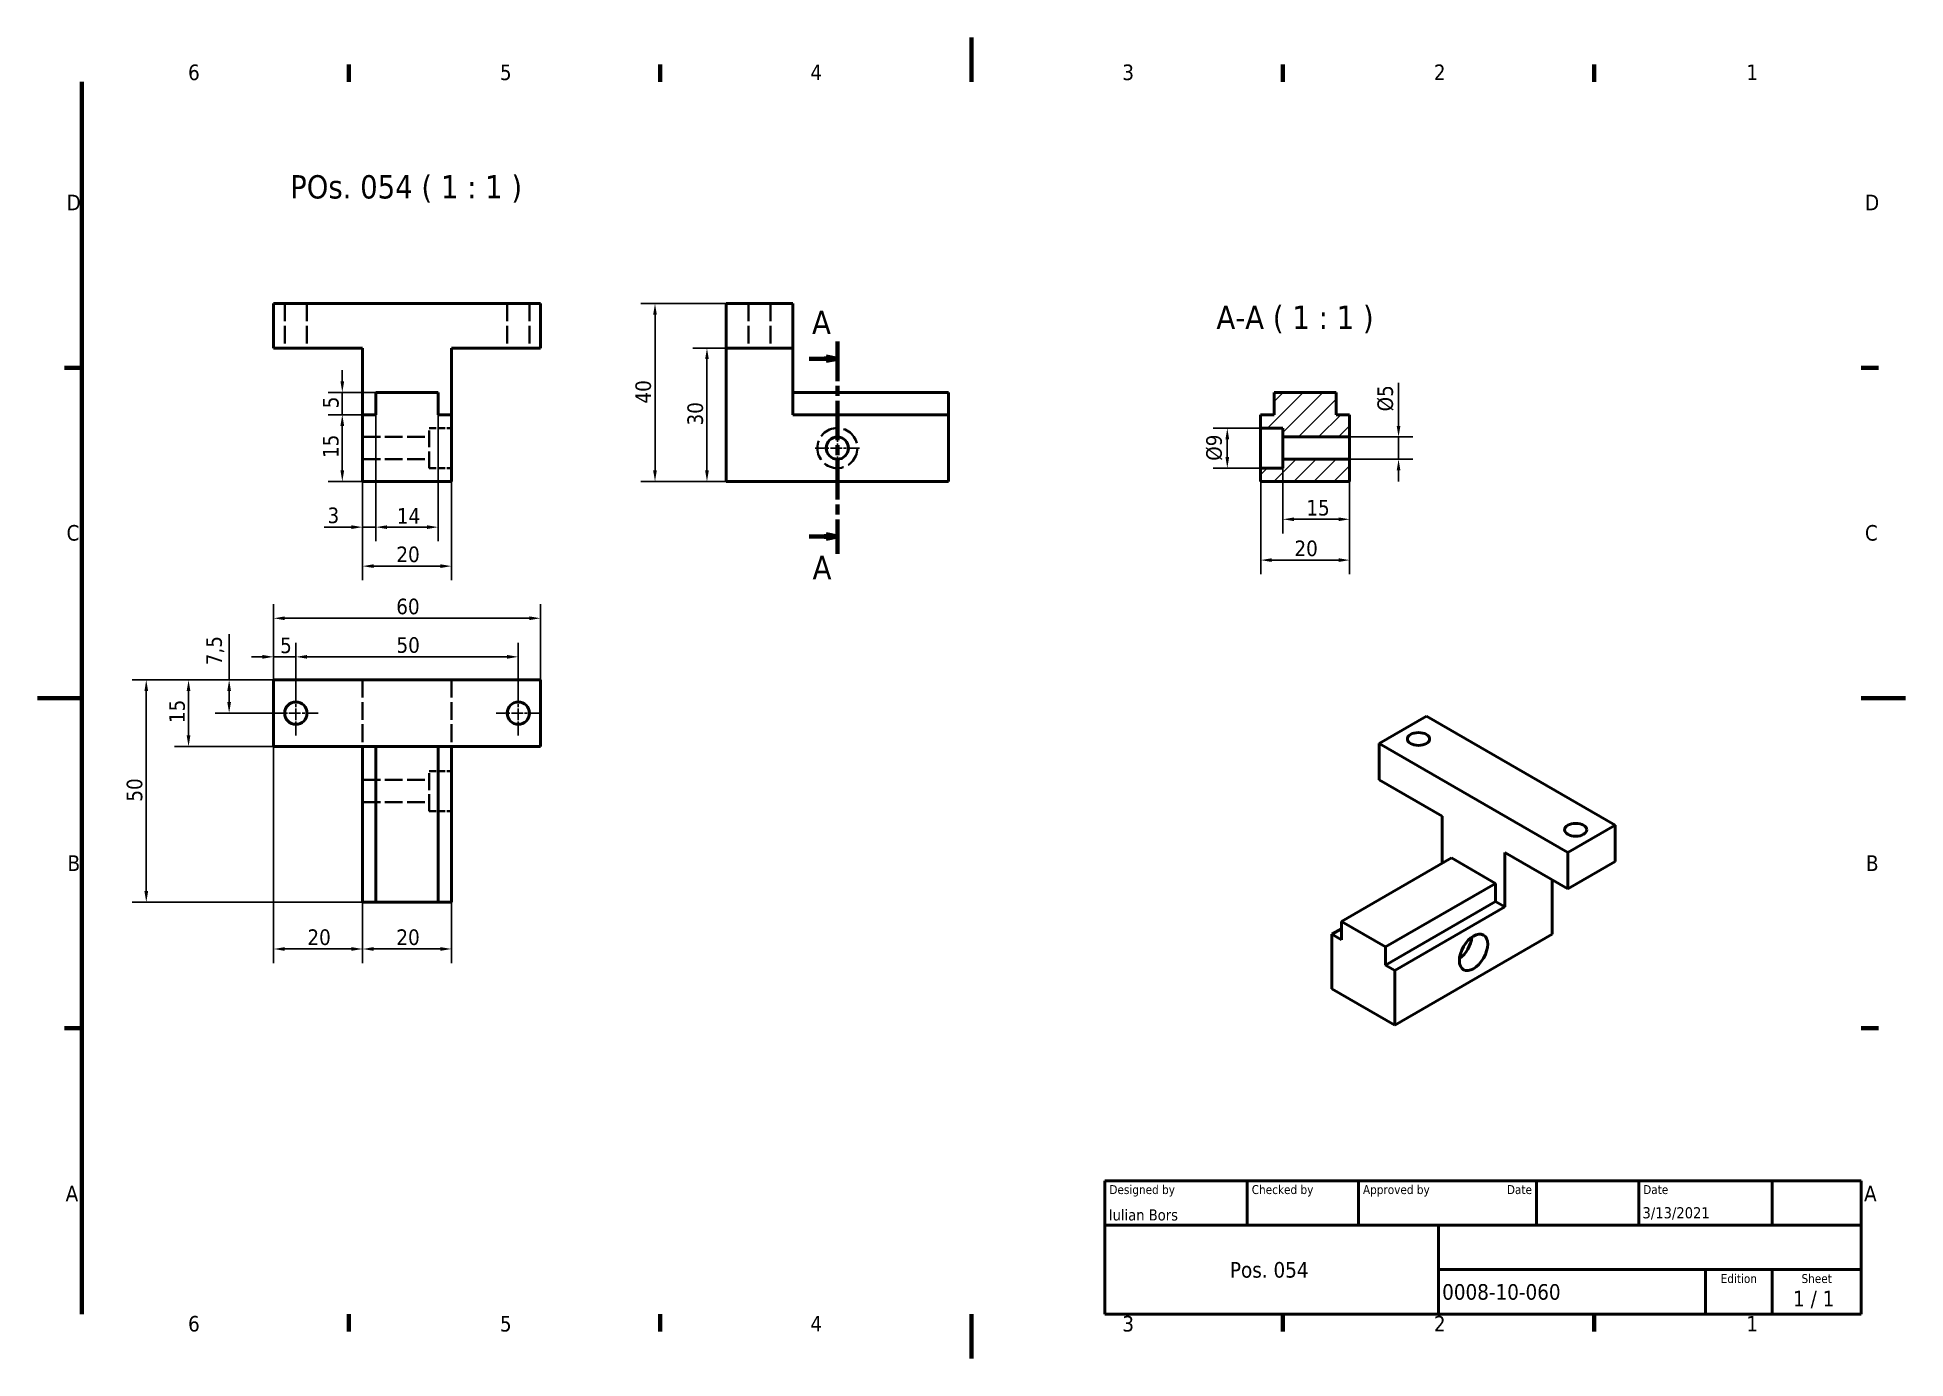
# Model space of a CAD drawing. Header units: millimetres. Extents: x 0 to 420, y 0 to 297.
import ezdxf
from ezdxf.enums import TextEntityAlignment as Align

# ---------------------------------------------------------------- set-up
doc = ezdxf.new("R2010")
doc.units = ezdxf.units.MM
doc.linetypes.add('CHAIN', pattern=[0.3543, 0.2362, -0.0295, 0.0591, -0.0295])
doc.linetypes.add('DASHED', pattern=[0.2068, 0.1655, -0.0413])
for name, color, linetype, lineweight in [('Border (ISO)', 7, 'Continuous', 70), ('Center Mark (ISO)', 7, 'Continuous', 25), ('Dimension (ISO)', 7, 'Continuous', 25), ('Hatch (ISO)', 7, 'Continuous', 18), ('Hidden (ISO)', 7, 'DASHED', 35), ('Section Line (ISO)', 7, 'CHAIN', 70), ('Symbol (ISO)', 7, 'Continuous', 25), ('Title (ISO)', 7, 'Continuous', 50), ('Visible (ISO)', 7, 'Continuous', 50)]:
    doc.layers.add(name, color=color, linetype=linetype, lineweight=lineweight)
doc.styles.add('Label Text (ISO)', font='tahoma.ttf')
doc.styles.add('Note Text (ISO)', font='tahoma.ttf')
doc.styles.add('Text Style39', font='tahoma.ttf')
doc.styles.add('Text Style41', font='tahoma.ttf')
doc.styles.add('Text Style45', font='tahoma.ttf')
doc.dimstyles.new('Default - Method 1b (ISO)', dxfattribs={"dimtxt": 3.5, "dimasz": 2.5, "dimexe": 3.175, "dimexo": 0, "dimgap": 0.762, "dimtad": 1, "dimtoh": 1, "dimrnd": 1e-08, "dimtxsty": 'Note Text (ISO)', "dimcen": 0.09, "dimdle": 10, "dimclrd": 256, "dimclre": 256, "dimclrt": 256, "dimazin": 2, "dimtfac": 1, "dimtmove": 0, "dimatfit": 3, "dimfxl": 0, "dimtolj": 1, "dimlwd": -1, "dimlwe": -1, "dimarcsym": 0})

# ---------------------------------------------------------------- blocks, each defined once
blk = doc.blocks.new('Borders Default Border')
at = {"layer": 'Border (ISO)'}
for p, q in [((70, 287), (70, 290.9)), ((140, 287), (140, 290.9)), ((280, 287), (280, 290.9)), ((350, 287), (350, 290.9)), ((10, 222.75), (6.1, 222.75)), ((410, 222.75), (413.9, 222.75)), ((10, 74.25), (6.1, 74.25)), ((410, 74.25), (413.9, 74.25)), ((70, 10), (70, 6.1)), ((140, 10), (140, 6.1)), ((280, 10), (280, 6.1)), ((350, 10), (350, 6.1))]:
    blk.add_line(p, q, dxfattribs=at)
at = {"layer": 'Border (ISO)', "flags": 128}
for points in [[(210, 297), (210, 287)], [(10, 10), (10, 287)], [(0, 148.5), (10, 148.5)], [(420, 148.5), (410, 148.5)], [(210, 0), (210, 10)]]:
    blk.add_lwpolyline(points, dxfattribs=at)
at = {"layer": 'Border (ISO)', "char_height": 3.5, "attachment_point": 7, "style": 'Note Text (ISO)'}
for s, insert in [('6', (33.88, 287.33)), ('5', (103.98, 287.33)), ('4', (173.78, 287.4)), ('3', (243.91, 287.33)), ('2', (313.94, 287.4)), ('1', (384.21, 287.4)), ('D', (6.57, 258.13)), ('D', (410.87, 258.13)), ('C', (6.56, 183.81)), ('C', (410.86, 183.81)), ('B', (6.78, 109.63)), ('B', (411.08, 109.63)), ('A', (6.36, 35.38)), ('A', (410.66, 35.38)), ('6', (33.88, 6.03)), ('5', (103.98, 6.03)), ('4', (173.78, 6.1)), ('3', (243.91, 6.03)), ('2', (313.94, 6.1)), ('1', (384.21, 6.1))]:
    blk.add_mtext(s, dxfattribs=dict(at, insert=insert))
blk = doc.blocks.new('2dTransSection0')
at = {"layer": 'Section Line (ISO)', "linetype": 'CHAIN', "ltscale": 37.603386}
blk.add_line((179.85, 228.63), (179.85, 180.94), dxfattribs=at)
at = {"layer": 'Section Line (ISO)', "linetype": 'Continuous', "lineweight": 140}
for p, q in [((179.85, 228.63), (179.85, 220.91)), ((179.85, 188.66), (179.85, 180.94))]:
    blk.add_line(p, q, dxfattribs=at)
at = {"layer": 'Section Line (ISO)', "linetype": 'Continuous'}
for p, q in [((173.53, 224.77), (177.35, 224.77)), ((179.85, 224.77), (177.35, 225.27)), ((177.35, 225.27), (177.35, 224.27)), ((177.35, 224.77), (179.85, 224.77)), ((177.35, 224.27), (179.85, 224.77)), ((179.85, 184.8), (177.35, 185.3)), ((177.35, 185.3), (177.35, 184.3)), ((173.53, 184.8), (177.35, 184.8)), ((177.35, 184.8), (179.85, 184.8)), ((177.35, 184.3), (179.85, 184.8))]:
    blk.add_line(p, q, dxfattribs=at)
at = {"layer": 'Section Line (ISO)', "linetype": 'Continuous', "flags": 128}
for points in [[(177.35, 224.27), (179.85, 224.77)], [(177.35, 184.3), (179.85, 184.8)]]:
    blk.add_lwpolyline(points, dxfattribs=at)
at = {"layer": 'Section Line (ISO)'}
for points in [[(177.35, 224.27), (179.85, 224.77), (177.35, 225.27), (177.35, 224.27)], [(177.35, 184.3), (179.85, 184.8), (177.35, 185.3), (177.35, 184.3)]]:
    blk.add_solid(points, dxfattribs=at)
at = {"layer": 'Section Line (ISO)', "char_height": 5.25, "attachment_point": 7, "style": 'Label Text (ISO)'}
for insert in [(174.15, 230.33), (174.28, 175.21)]:
    blk.add_mtext('A', dxfattribs=dict(at, insert=insert))
blk = doc.blocks.new('*D6')
at = {"layer": 'Defpoints', "color": 0}
for p in [(58.11, 157.75), (53.11, 152.58), (58.11, 150.08)]:
    blk.add_point(p, dxfattribs=at)
at = {"layer": 'Dimension (ISO)'}
for p, q in [((53.11, 152.58), (53.11, 160.93)), ((58.11, 150.08), (58.11, 160.93)), ((50.61, 157.75), (48.11, 157.75)), ((53.11, 157.75), (58.11, 157.75)), ((60.61, 157.75), (63.11, 157.75))]:
    blk.add_line(p, q, dxfattribs=at)
for points in [[(50.61, 158.17), (50.61, 157.34), (53.11, 157.75)], [(60.61, 158.17), (60.61, 157.34), (58.11, 157.75)]]:
    blk.add_solid(points, dxfattribs=at)
at = {"layer": 'Dimension (ISO)', "insert": (54.57, 162.09), "char_height": 3.5, "attachment_point": 1, "style": 'Note Text (ISO)'}
blk.add_mtext('\\A1;5', dxfattribs=at)
blk = doc.blocks.new('*D7')
at = {"layer": 'Defpoints', "color": 0}
for p in [(108.11, 157.75), (58.11, 150.08), (108.11, 150.08)]:
    blk.add_point(p, dxfattribs=at)
at = {"layer": 'Dimension (ISO)'}
for p, q in [((58.11, 150.08), (58.11, 160.93)), ((108.11, 150.08), (108.11, 160.93)), ((60.61, 157.75), (105.61, 157.75))]:
    blk.add_line(p, q, dxfattribs=at)
for points in [[(60.61, 158.17), (60.61, 157.34), (58.11, 157.75)], [(105.61, 158.17), (105.61, 157.34), (108.11, 157.75)]]:
    blk.add_solid(points, dxfattribs=at)
at = {"layer": 'Dimension (ISO)', "insert": (80.73, 162.16), "char_height": 3.5, "attachment_point": 1, "style": 'Note Text (ISO)'}
blk.add_mtext('\\A1;50', dxfattribs=at)
blk = doc.blocks.new('*D8')
at = {"layer": 'Defpoints', "color": 0}
for p in [(113.11, 166.42), (53.11, 152.58), (113.11, 152.58)]:
    blk.add_point(p, dxfattribs=at)
at = {"layer": 'Dimension (ISO)'}
for p, q in [((53.11, 152.58), (53.11, 169.6)), ((113.11, 152.58), (113.11, 169.6)), ((55.61, 166.42), (110.61, 166.42))]:
    blk.add_line(p, q, dxfattribs=at)
for points in [[(55.61, 166.84), (55.61, 166.01), (53.11, 166.42)], [(110.61, 166.84), (110.61, 166.01), (113.11, 166.42)]]:
    blk.add_solid(points, dxfattribs=at)
at = {"layer": 'Dimension (ISO)', "insert": (80.68, 170.83), "char_height": 3.5, "attachment_point": 1, "style": 'Note Text (ISO)'}
blk.add_mtext('\\A1;60', dxfattribs=at)
blk = doc.blocks.new('*D9')
at = {"layer": 'Defpoints', "color": 0}
for p in [(53.11, 152.58), (43.11, 145.08), (53.11, 145.08)]:
    blk.add_point(p, dxfattribs=at)
at = {"layer": 'Dimension (ISO)'}
for p, q in [((43.11, 152.58), (43.11, 162.84)), ((53.11, 152.58), (39.94, 152.58)), ((43.11, 147.58), (43.11, 150.08)), ((53.11, 145.08), (39.94, 145.08))]:
    blk.add_line(p, q, dxfattribs=at)
for points in [[(42.7, 150.08), (43.53, 150.08), (43.11, 152.58)], [(42.7, 147.58), (43.53, 147.58), (43.11, 145.08)]]:
    blk.add_solid(points, dxfattribs=at)
at = {"layer": 'Dimension (ISO)', "insert": (37.98, 155.85), "char_height": 3.5, "attachment_point": 1, "rotation": 90, "style": 'Note Text (ISO)'}
blk.add_mtext('\\A1;7,5', dxfattribs=at)
blk = doc.blocks.new('*D10')
at = {"layer": 'Defpoints', "color": 0}
for p in [(53.11, 152.58), (33.99, 137.58), (53.11, 137.58)]:
    blk.add_point(p, dxfattribs=at)
at = {"layer": 'Dimension (ISO)'}
for p, q in [((53.11, 152.58), (30.81, 152.58)), ((33.99, 150.08), (33.99, 140.08)), ((53.11, 137.58), (30.81, 137.58))]:
    blk.add_line(p, q, dxfattribs=at)
for points in [[(33.57, 150.08), (34.4, 150.08), (33.99, 152.58)], [(33.57, 140.08), (34.4, 140.08), (33.99, 137.58)]]:
    blk.add_solid(points, dxfattribs=at)
at = {"layer": 'Dimension (ISO)', "insert": (29.64, 142.85), "char_height": 3.5, "attachment_point": 1, "rotation": 90, "style": 'Note Text (ISO)'}
blk.add_mtext('\\A1;15', dxfattribs=at)
blk = doc.blocks.new('*D11')
at = {"layer": 'Defpoints', "color": 0}
for p in [(53.11, 152.58), (24.48, 102.58), (76.11, 102.58)]:
    blk.add_point(p, dxfattribs=at)
at = {"layer": 'Dimension (ISO)'}
for p, q in [((53.11, 152.58), (21.31, 152.58)), ((24.48, 150.08), (24.48, 105.08)), ((76.11, 102.58), (21.31, 102.58))]:
    blk.add_line(p, q, dxfattribs=at)
for points in [[(24.07, 150.08), (24.9, 150.08), (24.48, 152.58)], [(24.07, 105.08), (24.9, 105.08), (24.48, 102.58)]]:
    blk.add_solid(points, dxfattribs=at)
at = {"layer": 'Dimension (ISO)', "insert": (20.08, 125.2), "char_height": 3.5, "attachment_point": 1, "rotation": 90, "style": 'Note Text (ISO)'}
blk.add_mtext('\\A1;50', dxfattribs=at)
blk = doc.blocks.new('*D12')
at = {"layer": 'Defpoints', "color": 0}
for p in [(53.11, 137.58), (73.11, 102.58), (73.11, 92.08)]:
    blk.add_point(p, dxfattribs=at)
at = {"layer": 'Dimension (ISO)'}
for p, q in [((53.11, 137.58), (53.11, 88.91)), ((73.11, 102.58), (73.11, 88.91)), ((55.61, 92.08), (70.61, 92.08))]:
    blk.add_line(p, q, dxfattribs=at)
for points in [[(55.61, 92.5), (55.61, 91.67), (53.11, 92.08)], [(70.61, 92.5), (70.61, 91.67), (73.11, 92.08)]]:
    blk.add_solid(points, dxfattribs=at)
at = {"layer": 'Dimension (ISO)', "insert": (60.71, 96.49), "char_height": 3.5, "attachment_point": 1, "style": 'Note Text (ISO)'}
blk.add_mtext('\\A1;20', dxfattribs=at)
blk = doc.blocks.new('*D13')
at = {"layer": 'Defpoints', "color": 0}
for p in [(68.55, 217.17), (76.11, 217.17), (73.11, 212.17)]:
    blk.add_point(p, dxfattribs=at)
at = {"layer": 'Dimension (ISO)'}
for p, q in [((68.55, 219.67), (68.55, 222.17)), ((76.11, 217.17), (65.38, 217.17)), ((68.55, 212.17), (68.55, 217.17)), ((73.11, 212.17), (65.38, 212.17)), ((68.55, 209.67), (68.55, 207.17))]:
    blk.add_line(p, q, dxfattribs=at)
for points in [[(68.13, 219.67), (68.97, 219.67), (68.55, 217.17)], [(68.13, 209.67), (68.97, 209.67), (68.55, 212.17)]]:
    blk.add_solid(points, dxfattribs=at)
at = {"layer": 'Dimension (ISO)', "insert": (64.22, 213.63), "char_height": 3.5, "attachment_point": 1, "rotation": 90, "style": 'Note Text (ISO)'}
blk.add_mtext('\\A1;5', dxfattribs=at)
blk = doc.blocks.new('*D14')
at = {"layer": 'Defpoints', "color": 0}
for p in [(73.11, 212.17), (76.11, 212.17), (76.11, 186.91)]:
    blk.add_point(p, dxfattribs=at)
at = {"layer": 'Dimension (ISO)'}
for p, q in [((73.11, 212.17), (73.11, 183.73)), ((76.11, 212.17), (76.11, 183.73)), ((70.61, 186.91), (64.46, 186.91)), ((76.11, 186.91), (73.11, 186.91)), ((78.61, 186.91), (81.11, 186.91))]:
    blk.add_line(p, q, dxfattribs=at)
for points in [[(70.61, 187.32), (70.61, 186.49), (73.11, 186.91)], [(78.61, 187.32), (78.61, 186.49), (76.11, 186.91)]]:
    blk.add_solid(points, dxfattribs=at)
at = {"layer": 'Dimension (ISO)', "insert": (65.22, 191.31), "char_height": 3.5, "attachment_point": 1, "style": 'Note Text (ISO)'}
blk.add_mtext('\\A1;3', dxfattribs=at)
blk = doc.blocks.new('*D15')
at = {"layer": 'Defpoints', "color": 0}
for p in [(76.11, 212.17), (90.11, 212.17), (90.11, 186.91)]:
    blk.add_point(p, dxfattribs=at)
at = {"layer": 'Dimension (ISO)'}
for p, q in [((76.11, 212.17), (76.11, 183.73)), ((90.11, 212.17), (90.11, 183.73)), ((78.61, 186.91), (87.61, 186.91))]:
    blk.add_line(p, q, dxfattribs=at)
for points in [[(78.61, 187.32), (78.61, 186.49), (76.11, 186.91)], [(87.61, 187.32), (87.61, 186.49), (90.11, 186.91)]]:
    blk.add_solid(points, dxfattribs=at)
at = {"layer": 'Dimension (ISO)', "insert": (80.81, 191.18), "char_height": 3.5, "attachment_point": 1, "style": 'Note Text (ISO)'}
blk.add_mtext('\\A1;14', dxfattribs=at)
blk = doc.blocks.new('*D16')
at = {"layer": 'Defpoints', "color": 0}
for p in [(73.11, 197.17), (93.11, 197.17), (93.11, 178.14)]:
    blk.add_point(p, dxfattribs=at)
at = {"layer": 'Dimension (ISO)'}
for p, q in [((73.11, 197.17), (73.11, 174.97)), ((93.11, 197.17), (93.11, 174.97)), ((75.61, 178.14), (90.61, 178.14))]:
    blk.add_line(p, q, dxfattribs=at)
for points in [[(75.61, 178.56), (75.61, 177.73), (73.11, 178.14)], [(90.61, 178.56), (90.61, 177.73), (93.11, 178.14)]]:
    blk.add_solid(points, dxfattribs=at)
at = {"layer": 'Dimension (ISO)', "insert": (80.71, 182.55), "char_height": 3.5, "attachment_point": 1, "style": 'Note Text (ISO)'}
blk.add_mtext('\\A1;20', dxfattribs=at)
blk = doc.blocks.new('*D17')
at = {"layer": 'Defpoints', "color": 0}
for p in [(73.11, 212.17), (68.55, 197.17), (73.11, 197.17)]:
    blk.add_point(p, dxfattribs=at)
at = {"layer": 'Dimension (ISO)'}
for p, q in [((73.11, 212.17), (65.38, 212.17)), ((68.55, 209.67), (68.55, 199.67)), ((73.11, 197.17), (65.38, 197.17))]:
    blk.add_line(p, q, dxfattribs=at)
for points in [[(68.13, 209.67), (68.97, 209.67), (68.55, 212.17)], [(68.13, 199.67), (68.97, 199.67), (68.55, 197.17)]]:
    blk.add_solid(points, dxfattribs=at)
at = {"layer": 'Dimension (ISO)', "insert": (64.2, 202.44), "char_height": 3.5, "attachment_point": 1, "rotation": 90, "style": 'Note Text (ISO)'}
blk.add_mtext('\\A1;15', dxfattribs=at)
blk = doc.blocks.new('*D18')
at = {"layer": 'Defpoints', "color": 0}
for p in [(73.11, 102.58), (93.11, 102.58), (93.11, 92.08)]:
    blk.add_point(p, dxfattribs=at)
at = {"layer": 'Dimension (ISO)'}
for p, q in [((73.11, 102.58), (73.11, 88.91)), ((93.11, 102.58), (93.11, 88.91)), ((75.61, 92.08), (90.61, 92.08))]:
    blk.add_line(p, q, dxfattribs=at)
for points in [[(75.61, 92.5), (75.61, 91.67), (73.11, 92.08)], [(90.61, 92.5), (90.61, 91.67), (93.11, 92.08)]]:
    blk.add_solid(points, dxfattribs=at)
at = {"layer": 'Dimension (ISO)', "insert": (80.71, 96.49), "char_height": 3.5, "attachment_point": 1, "style": 'Note Text (ISO)'}
blk.add_mtext('\\A1;20', dxfattribs=at)
blk = doc.blocks.new('*D19')
at = {"layer": 'Defpoints', "color": 0}
for p in [(295.01, 202.17), (275.01, 200.17), (295.01, 179.5)]:
    blk.add_point(p, dxfattribs=at)
at = {"layer": 'Dimension (ISO)'}
for p, q in [((295.01, 202.17), (295.01, 176.32)), ((275.01, 200.17), (275.01, 176.32)), ((277.51, 179.5), (292.51, 179.5))]:
    blk.add_line(p, q, dxfattribs=at)
for points in [[(277.51, 179.91), (277.51, 179.08), (275.01, 179.5)], [(292.51, 179.91), (292.51, 179.08), (295.01, 179.5)]]:
    blk.add_solid(points, dxfattribs=at)
at = {"layer": 'Dimension (ISO)', "insert": (282.6, 183.9), "char_height": 3.5, "attachment_point": 1, "style": 'Note Text (ISO)'}
blk.add_mtext('\\A1;20', dxfattribs=at)
blk = doc.blocks.new('*D20')
at = {"layer": 'Defpoints', "color": 0}
for p in [(280.01, 202.17), (295.01, 202.17), (295.01, 188.67)]:
    blk.add_point(p, dxfattribs=at)
at = {"layer": 'Dimension (ISO)'}
for p, q in [((280.01, 202.17), (280.01, 185.5)), ((295.01, 202.17), (295.01, 185.5)), ((282.51, 188.67), (292.51, 188.67))]:
    blk.add_line(p, q, dxfattribs=at)
for points in [[(282.51, 189.09), (282.51, 188.26), (280.01, 188.67)], [(292.51, 189.09), (292.51, 188.26), (295.01, 188.67)]]:
    blk.add_solid(points, dxfattribs=at)
at = {"layer": 'Dimension (ISO)', "insert": (285.27, 193.02), "char_height": 3.5, "attachment_point": 1, "style": 'Note Text (ISO)'}
blk.add_mtext('\\A1;15', dxfattribs=at)
blk = doc.blocks.new('*D21')
at = {"layer": 'Defpoints', "color": 0}
for p in [(275.01, 209.17), (267.51, 200.17), (275.01, 200.17)]:
    blk.add_point(p, dxfattribs=at)
at = {"layer": 'Dimension (ISO)'}
for p, q in [((275.01, 209.17), (264.33, 209.17)), ((267.51, 206.67), (267.51, 202.67)), ((275.01, 200.17), (264.33, 200.17))]:
    blk.add_line(p, q, dxfattribs=at)
for points in [[(267.09, 206.67), (267.92, 206.67), (267.51, 209.17)], [(267.09, 202.67), (267.92, 202.67), (267.51, 200.17)]]:
    blk.add_solid(points, dxfattribs=at)
at = {"layer": 'Dimension (ISO)', "insert": (262.76, 201.83), "char_height": 3.5, "attachment_point": 1, "rotation": 90, "style": 'Note Text (ISO)'}
blk.add_mtext('\\A1;\\fTahoma|b0|i0;\\H3.5000;Ø9', dxfattribs=at)
blk = doc.blocks.new('*D22')
at = {"layer": 'Defpoints', "color": 0}
for p in [(295.01, 207.17), (295.01, 202.17), (306, 202.17)]:
    blk.add_point(p, dxfattribs=at)
at = {"layer": 'Dimension (ISO)'}
for p, q in [((306, 209.67), (306, 219.32)), ((295.01, 207.17), (309.18, 207.17)), ((306, 202.17), (306, 207.17)), ((295.01, 202.17), (309.18, 202.17)), ((306, 199.67), (306, 197.17))]:
    blk.add_line(p, q, dxfattribs=at)
for points in [[(305.59, 209.67), (306.42, 209.67), (306, 207.17)], [(305.59, 199.67), (306.42, 199.67), (306, 202.17)]]:
    blk.add_solid(points, dxfattribs=at)
at = {"layer": 'Dimension (ISO)', "insert": (301.25, 212.93), "char_height": 3.5, "attachment_point": 1, "rotation": 90, "style": 'Note Text (ISO)'}
blk.add_mtext('\\A1;\\fTahoma|b0|i0;\\H3.5000;Ø5', dxfattribs=at)
blk = doc.blocks.new('*D23')
at = {"layer": 'Defpoints', "color": 0}
for p in [(154.85, 237.17), (138.85, 197.17), (154.85, 197.17)]:
    blk.add_point(p, dxfattribs=at)
at = {"layer": 'Dimension (ISO)'}
for p, q in [((154.85, 237.17), (135.67, 237.17)), ((138.85, 234.67), (138.85, 199.67)), ((154.85, 197.17), (135.67, 197.17))]:
    blk.add_line(p, q, dxfattribs=at)
for points in [[(138.43, 234.67), (139.26, 234.67), (138.85, 237.17)], [(138.43, 199.67), (139.26, 199.67), (138.85, 197.17)]]:
    blk.add_solid(points, dxfattribs=at)
at = {"layer": 'Dimension (ISO)', "insert": (134.44, 214.69), "char_height": 3.5, "attachment_point": 1, "rotation": 90, "style": 'Note Text (ISO)'}
blk.add_mtext('\\A1;40', dxfattribs=at)
blk = doc.blocks.new('*D24')
at = {"layer": 'Defpoints', "color": 0}
for p in [(154.85, 227.17), (150.53, 197.17), (154.85, 197.17)]:
    blk.add_point(p, dxfattribs=at)
at = {"layer": 'Dimension (ISO)'}
for p, q in [((154.85, 227.17), (147.36, 227.17)), ((150.53, 224.67), (150.53, 199.67)), ((154.85, 197.17), (147.36, 197.17))]:
    blk.add_line(p, q, dxfattribs=at)
for points in [[(150.12, 224.67), (150.95, 224.67), (150.53, 227.17)], [(150.12, 199.67), (150.95, 199.67), (150.53, 197.17)]]:
    blk.add_solid(points, dxfattribs=at)
at = {"layer": 'Dimension (ISO)', "insert": (146.13, 209.76), "char_height": 3.5, "attachment_point": 1, "rotation": 90, "style": 'Note Text (ISO)'}
blk.add_mtext('\\A1;30', dxfattribs=at)
blk = doc.blocks.new('Title Blocks I.A.B')
at = {"layer": 'Title (ISO)'}
for p, q in [((270.07, 130), (100.07, 130)), ((100.07, 130), (100.07, 100)), ((132.07, 120), (132.07, 130)), ((157.07, 120), (157.07, 130)), ((197.07, 120), (197.07, 130)), ((220.07, 120), (220.07, 130)), ((250.07, 120), (250.07, 130)), ((270.07, 100), (270.07, 130)), ((100.07, 120), (270.07, 120)), ((175.07, 120), (175.07, 100)), ((270.07, 110), (175.07, 110)), ((235.07, 100), (235.07, 110)), ((250.07, 100), (250.07, 110)), ((100.07, 100), (270.07, 100))]:
    blk.add_line(p, q, dxfattribs=at)
at = {"layer": 'Title (ISO)', "style": 'Text Style41'}
for s, p in [('Designed by', (101.07, 129)), ('Checked by', (133.07, 129)), ('Approved by', (158.07, 129)), ('Date', (221.07, 129))]:
    blk.add_text(s, height=2, dxfattribs=at).set_placement(p, align=Align.TOP_LEFT)
blk.add_text('Date', height=2, dxfattribs=at).set_placement((196.07, 129), align=Align.TOP_RIGHT)
for s, p in [('Edition', (242.57, 109)), ('Sheet', (260.07, 109))]:
    blk.add_text(s, height=2, dxfattribs=at).set_placement(p, align=Align.TOP_CENTER)
at = {"layer": 'Title (ISO)', "style": 'Note Text (ISO)'}
blk.add_text('1 / 1 ', height=3.5, dxfattribs=at).set_placement((260.07, 103.5), align=Align.MIDDLE_CENTER)
at = {"layer": 'Title (ISO)'}
for tag, p, height, style in [('AUTHOR_001', (100.92, 121.05), 2.5, 'Text Style39'), ('CREATION_DATE_001', (220.91, 121.54), 2.5, 'Text Style39'), ('COMPANY_001', (128.17, 108.21), 3.5, 'Note Text (ISO)'), ('PART_NUMBER_001', (175.88, 103.25), 3.5, 'Note Text (ISO)')]:
    blk.add_attdef(tag, p, '', height=height, dxfattribs=dict(at, style=style))
at = {"layer": 'Title (ISO)', "style": 'Text Style39'}
for tag, p in [('CHECKED_BY', (133.07, 121)), ('ENG_APPROVED_BY', (158.07, 121))]:
    blk.add_attdef(tag, text='', height=2.5, dxfattribs=at).set_placement(p, align=Align.BOTTOM_LEFT)
blk.add_attdef('ENG_APPROVAL_DATE', text='', height=2.5, dxfattribs=at).set_placement((196.07, 121), align=Align.BOTTOM_RIGHT)
at = {"layer": 'Title (ISO)', "style": 'Note Text (ISO)'}
for tag, p in [('TITLE', (222.57, 115)), ('REVISION_NUMBER', (242.57, 103.5))]:
    blk.add_attdef(tag, text='', height=3.5, dxfattribs=at).set_placement(p, align=Align.MIDDLE_CENTER)

msp = doc.modelspace()

# ---------------------------------------------------------------- hatches: boundary and pattern name
at = {"layer": 'Hatch (ISO)'}
h = msp.add_hatch(dxfattribs=at)
h.set_pattern_fill('ANSI31', color=256, scale=25.4, style=0)
h.set_pattern_definition([(45, (0, 0), (-2.245064, 2.245064), [])])
h.paths.add_polyline_path([(280.006, 202.173), (280.006, 200.173), (275.006, 200.173), (275.006, 197.173), (295.006, 197.173), (295.006, 202.173)])
h.paths.add_polyline_path([(292.006, 212.173), (292.006, 217.173), (278.006, 217.173), (278.006, 212.173), (275.006, 212.173), (275.006, 209.173), (280.006, 209.173), (280.006, 207.173), (295.006, 207.173), (295.006, 212.173)])

# ---------------------------------------------------------------- linework, layer by layer
at = {"layer": 'Center Mark (ISO)', "linetype": 'CHAIN', "ltscale": 11.111974}
for p, q in [((179.847, 209.673), (179.847, 199.673)), ((184.847, 204.673), (174.847, 204.673)), ((58.113, 150.085), (58.113, 140.085)), ((108.113, 150.085), (108.113, 140.085)), ((63.113, 145.085), (53.113, 145.085)), ((113.113, 145.085), (103.113, 145.085))]:
    msp.add_line(p, q, dxfattribs=at)
at = {"layer": 'Hidden (ISO)', "ltscale": 24.17795}
for p, q in [((55.613, 237.173), (55.613, 227.173)), ((60.613, 237.173), (60.613, 227.173)), ((105.613, 237.173), (105.613, 227.173)), ((110.613, 237.173), (110.613, 227.173)), ((159.847, 237.173), (159.847, 227.173)), ((164.847, 237.173), (164.847, 227.173)), ((73.113, 207.173), (88.113, 207.173)), ((73.113, 202.173), (88.113, 202.173)), ((73.113, 152.585), (73.113, 137.585)), ((93.113, 152.585), (93.113, 137.585)), ((73.113, 130.085), (88.113, 130.085)), ((73.113, 125.085), (88.113, 125.085))]:
    msp.add_line(p, q, dxfattribs=at)
at = {"layer": 'Hidden (ISO)', "ltscale": 22.78718}
for p, q in [((88.113, 200.173), (88.113, 209.173)), ((88.113, 123.085), (88.113, 132.085))]:
    msp.add_line(p, q, dxfattribs=at)
at = {"layer": 'Hidden (ISO)', "ltscale": 9.518778}
for p, q in [((88.113, 209.173), (93.113, 209.173)), ((88.113, 200.173), (93.113, 200.173)), ((88.113, 132.085), (93.113, 132.085)), ((88.113, 123.085), (93.113, 123.085))]:
    msp.add_line(p, q, dxfattribs=at)
at = {"layer": 'Hidden (ISO)', "ltscale": 27.344618}
msp.add_circle((179.847, 204.673), 4.5, dxfattribs=at)
at = {"layer": 'Visible (ISO)'}
for p, q in [((113.113, 237.173), (53.113, 237.173)), ((53.113, 237.173), (53.113, 227.173)), ((113.113, 227.173), (113.113, 237.173)), ((154.847, 237.173), (169.847, 237.173)), ((154.847, 237.173), (154.847, 227.173)), ((169.847, 237.173), (169.847, 227.173)), ((53.113, 227.173), (73.113, 227.173)), ((73.113, 227.173), (73.113, 212.173)), ((93.113, 227.173), (113.113, 227.173)), ((93.113, 212.173), (93.113, 227.173)), ((154.847, 227.173), (154.847, 197.173)), ((154.847, 227.173), (169.847, 227.173)), ((169.847, 227.173), (169.847, 212.173)), ((76.113, 217.173), (76.113, 212.173)), ((90.113, 217.173), (76.113, 217.173)), ((90.113, 212.173), (90.113, 217.173)), ((169.847, 217.173), (204.847, 217.173)), ((204.847, 217.173), (204.847, 212.173)), ((292.006, 217.173), (278.006, 217.173)), ((278.006, 217.173), (278.006, 212.173)), ((292.006, 212.173), (292.006, 217.173)), ((76.113, 212.173), (73.113, 212.173)), ((73.113, 212.173), (73.113, 197.173)), ((93.113, 212.173), (90.113, 212.173)), ((93.113, 197.173), (93.113, 212.173)), ((169.847, 212.173), (204.847, 212.173)), ((204.847, 212.173), (204.847, 197.173)), ((278.006, 212.173), (275.006, 212.173)), ((275.006, 212.173), (275.006, 209.173)), ((295.006, 212.173), (292.006, 212.173)), ((295.006, 207.173), (295.006, 212.173)), ((275.006, 209.173), (280.006, 209.173)), ((275.006, 200.173), (275.006, 209.173)), ((280.006, 209.173), (280.006, 207.173)), ((280.006, 207.173), (295.006, 207.173)), ((280.006, 207.173), (280.006, 202.173)), ((295.006, 207.173), (295.006, 202.173)), ((280.006, 202.173), (280.006, 200.173)), ((295.006, 202.173), (280.006, 202.173)), ((295.006, 197.173), (295.006, 202.173)), ((280.006, 200.173), (275.006, 200.173)), ((275.006, 200.173), (275.006, 197.173)), ((73.113, 197.173), (93.113, 197.173)), ((154.847, 197.173), (204.847, 197.173)), ((275.006, 197.173), (295.006, 197.173)), ((113.113, 152.585), (53.113, 152.585)), ((53.113, 152.585), (53.113, 137.585)), ((113.113, 152.585), (113.113, 137.585)), ((312.251, 144.39), (301.645, 138.267)), ((354.678, 119.895), (312.251, 144.39)), ((113.113, 137.585), (53.113, 137.585)), ((73.113, 137.585), (73.113, 102.585)), ((76.113, 137.585), (76.113, 102.585)), ((90.113, 137.585), (90.113, 102.585)), ((93.113, 137.585), (93.113, 102.585)), ((344.071, 113.772), (301.645, 138.267)), ((301.645, 138.267), (301.645, 130.102)), ((301.645, 130.102), (315.787, 121.937)), ((315.787, 121.937), (315.787, 111.322)), ((354.678, 119.895), (344.071, 113.772)), ((354.678, 111.73), (354.678, 119.895)), ((329.929, 113.772), (344.071, 105.607)), ((329.929, 101.524), (329.929, 113.772)), ((344.071, 105.607), (344.071, 113.772)), ((317.908, 112.547), (293.16, 98.258)), ((317.908, 112.547), (327.808, 106.831)), ((354.678, 111.73), (344.071, 105.607)), ((327.808, 106.831), (303.059, 92.543)), ((327.808, 106.831), (327.808, 102.749)), ((340.536, 95.401), (340.536, 107.648)), ((76.113, 102.585), (73.113, 102.585)), ((90.113, 102.585), (76.113, 102.585)), ((93.113, 102.585), (90.113, 102.585)), ((327.808, 102.749), (303.059, 88.46)), ((329.929, 101.524), (305.18, 87.236)), ((327.808, 102.749), (329.929, 101.524)), ((293.16, 96.625), (291.038, 95.401)), ((293.16, 98.258), (293.16, 94.176)), ((303.059, 92.543), (293.16, 98.258)), ((293.16, 94.176), (291.038, 95.401)), ((291.038, 95.401), (291.038, 83.153)), ((303.059, 88.46), (303.059, 92.543)), ((340.536, 95.401), (305.18, 74.988)), ((305.18, 87.236), (303.059, 88.46)), ((305.18, 74.988), (305.18, 87.236)), ((291.038, 83.153), (305.18, 74.988))]:
    msp.add_line(p, q, dxfattribs=at)
for centre in [(179.847, 204.673), (58.113, 145.085), (108.113, 145.085)]:
    msp.add_circle(centre, 2.5, dxfattribs=at)
for centre, major_axis in [((310.484, 139.287), (2.5, 0)), ((345.839, 118.875), (2.5, 0)), ((322.858, 91.318), (2.25, 3.897))]:
    msp.add_ellipse(centre, major_axis=major_axis, ratio=0.5773503, dxfattribs=at)
msp.add_ellipse((319.323, 93.359), major_axis=(2.25, 3.897), ratio=0.5773503, start_param=4.0453778, end_param=5.3794001, dxfattribs=at)

# ---------------------------------------------------------------- block references
msp.add_blockref('Borders Default Border', (0, 0))
msp.add_blockref('Title Blocks I.A.B', (139.929, -90)).add_auto_attribs({'PART_NUMBER_001': '0008-10-060', 'COMPANY_001': 'Pos. 054', 'AUTHOR_001': 'Iulian Bors', 'CREATION_DATE_001': '3/13/2021'})
at = {"layer": 'Section Line (ISO)'}
msp.add_blockref('2dTransSection0', (0, 0), dxfattribs=at)

# ---------------------------------------------------------------- texts
at = {"layer": 'Symbol (ISO)', "attachment_point": 7}
for s, insert, char_height, style in [('POs. 054 ( 1 : 1 )', (56.831, 259.838), 5.24, 'Text Style45'), ('A-A ( 1 : 1 )', (265.063, 230.499), 5.25, 'Label Text (ISO)')]:
    msp.add_mtext(s, dxfattribs=dict(at, insert=insert, char_height=char_height, style=style))

# ---------------------------------------------------------------- dimensions: what is measured, and where the dimension line sits
at = {"layer": 'Dimension (ISO)'}
for base, p1, p2, angle, override, picture, middle in [((138.847, 197.173), (154.847, 237.173), (154.847, 197.173), 270, {"dimgap": 0.762, "dimtoh": 0, "dimdec": 2, "dimtol": 0, "dimlim": 0, "dimtp": 0, "dimtm": 0, "dimtdec": 2, "dimtofl": 0, "dimatfit": 1}, '*D23', (138.847, 217.173)), ((150.534, 197.173), (154.847, 227.173), (154.847, 197.173), 270, {"dimgap": 0.762, "dimtoh": 0, "dimdec": 2, "dimtol": 0, "dimlim": 0, "dimtp": 0, "dimtm": 0, "dimtdec": 2, "dimtofl": 0, "dimatfit": 1}, '*D24', (150.534, 212.173)), ((68.55, 217.173), (73.113, 212.173), (76.113, 217.173), 90, {"dimgap": 0.762, "dimtoh": 0, "dimdec": 2, "dimtol": 0, "dimlim": 0, "dimtp": 0, "dimtm": 0, "dimtdec": 2, "dimtofl": 1, "dimatfit": 1}, '*D13', (68.55, 214.673)), ((68.55, 197.173), (73.113, 212.173), (73.113, 197.173), 270, {"dimgap": 0.762, "dimtoh": 0, "dimdec": 2, "dimtol": 0, "dimlim": 0, "dimtp": 0, "dimtm": 0, "dimtdec": 2, "dimtofl": 0, "dimatfit": 1}, '*D17', (68.55, 204.673)), ((76.113, 186.907), (73.113, 212.173), (76.113, 212.173), 180, {"dimgap": 0.762, "dimtoh": 0, "dimdec": 2, "dimtol": 0, "dimlim": 0, "dimtp": 0, "dimtm": 0, "dimtdec": 2, "dimtofl": 1, "dimatfit": 1}, '*D14', (66.287, 186.907)), ((90.113, 186.907), (76.113, 212.173), (90.113, 212.173), 180, {"dimgap": 0.762, "dimtoh": 0, "dimdec": 2, "dimtol": 0, "dimlim": 0, "dimtp": 0, "dimtm": 0, "dimtdec": 2, "dimtofl": 0, "dimatfit": 1}, '*D15', (83.113, 186.907)), ((295.006, 179.496), (275.006, 200.173), (295.006, 202.173), 180, {"dimgap": 0.762, "dimtoh": 0, "dimdec": 2, "dimtol": 0, "dimlim": 0, "dimtp": 0, "dimtm": 0, "dimtdec": 2, "dimtofl": 0, "dimatfit": 1}, '*D19', (285.006, 179.496)), ((295.006, 188.673), (280.006, 202.173), (295.006, 202.173), 180, {"dimgap": 0.762, "dimtoh": 0, "dimdec": 2, "dimtol": 0, "dimlim": 0, "dimtp": 0, "dimtm": 0, "dimtdec": 2, "dimtofl": 0, "dimatfit": 1}, '*D20', (287.506, 188.673)), ((93.113, 178.143), (73.113, 197.173), (93.113, 197.173), 180, {"dimgap": 0.762, "dimtoh": 0, "dimdec": 2, "dimtol": 0, "dimlim": 0, "dimtp": 0, "dimtm": 0, "dimtdec": 2, "dimtofl": 0, "dimatfit": 1}, '*D16', (83.113, 178.143)), ((113.113, 166.424), (53.113, 152.585), (113.113, 152.585), 180, {"dimgap": 0.762, "dimtoh": 0, "dimdec": 2, "dimtol": 0, "dimlim": 0, "dimtp": 0, "dimtm": 0, "dimtdec": 2, "dimtofl": 0, "dimatfit": 1}, '*D8', (83.113, 166.424)), ((43.113, 145.085), (53.113, 152.585), (53.113, 145.085), 90, {"dimgap": 0.762, "dimtoh": 0, "dimdec": 2, "dimtol": 0, "dimlim": 0, "dimtp": 0, "dimtm": 0, "dimtdec": 2, "dimtofl": 0, "dimatfit": 2}, '*D9', (43.113, 158.961)), ((58.113, 157.754), (53.113, 152.585), (58.113, 150.085), 180, {"dimgap": 0.762, "dimtoh": 0, "dimdec": 2, "dimtol": 0, "dimlim": 0, "dimtp": 0, "dimtm": 0, "dimtdec": 2, "dimtofl": 1, "dimatfit": 1}, '*D6', (55.613, 157.754)), ((108.113, 157.754), (58.113, 150.085), (108.113, 150.085), 180, {"dimgap": 0.762, "dimtoh": 0, "dimdec": 2, "dimtol": 0, "dimlim": 0, "dimtp": 0, "dimtm": 0, "dimtdec": 2, "dimtofl": 0, "dimatfit": 1}, '*D7', (83.113, 157.754)), ((24.482, 102.585), (53.113, 152.585), (76.113, 102.585), 90, {"dimgap": 0.762, "dimtoh": 0, "dimdec": 2, "dimtol": 0, "dimlim": 0, "dimtp": 0, "dimtm": 0, "dimtdec": 2, "dimtofl": 0, "dimatfit": 1}, '*D11', (24.482, 127.585)), ((33.985, 137.585), (53.113, 152.585), (53.113, 137.585), 90, {"dimgap": 0.762, "dimtoh": 0, "dimdec": 2, "dimtol": 0, "dimlim": 0, "dimtp": 0, "dimtm": 0, "dimtdec": 2, "dimtofl": 0, "dimatfit": 1}, '*D10', (33.985, 145.085)), ((73.113, 92.085), (53.113, 137.585), (73.113, 102.585), 180, {"dimgap": 0.762, "dimtoh": 0, "dimdec": 2, "dimtol": 0, "dimlim": 0, "dimtp": 0, "dimtm": 0, "dimtdec": 2, "dimtofl": 0, "dimatfit": 1}, '*D12', (63.113, 92.085)), ((93.113, 92.085), (73.113, 102.585), (93.113, 102.585), 180, {"dimgap": 0.762, "dimtoh": 0, "dimdec": 2, "dimtol": 0, "dimlim": 0, "dimtp": 0, "dimtm": 0, "dimtdec": 2, "dimtofl": 0, "dimatfit": 1}, '*D18', (83.113, 92.085))]:
    dim = msp.add_linear_dim(base=base, p1=p1, p2=p2, angle=angle, dimstyle='Default - Method 1b (ISO)', override=override, dxfattribs=at)
    dim.commit()
    dim.dimension.update_dxf_attribs({"geometry": picture, "text_midpoint": middle, "dimtype": 160})
for base, p1, p2, angle, override, picture, middle in [((306.004, 202.173), (295.006, 207.173), (295.006, 202.173), 270, {"dimgap": 0.762, "dimtoh": 0, "dimdec": 2, "dimtol": 0, "dimlim": 0, "dimtp": 0, "dimtm": 0, "dimtdec": 2, "dimtofl": 1, "dimatfit": 1}, '*D22', (306.004, 215.748)), ((267.506, 200.173), (275.006, 209.173), (275.006, 200.173), 90, {"dimgap": 0.762, "dimtoh": 0, "dimdec": 2, "dimtol": 0, "dimlim": 0, "dimtp": 0, "dimtm": 0, "dimtdec": 2, "dimtofl": 0, "dimatfit": 1}, '*D21', (267.506, 204.673))]:
    dim = msp.add_linear_dim(base=base, p1=p1, p2=p2, angle=angle, text='\\fTahoma|b0|i0;\\H3.5000;Ø<>', dimstyle='Default - Method 1b (ISO)', override=override, dxfattribs=at)
    dim.commit()
    dim.dimension.update_dxf_attribs({"geometry": picture, "text_midpoint": middle, "dimtype": 160})

doc.saveas('drawing.dxf')
